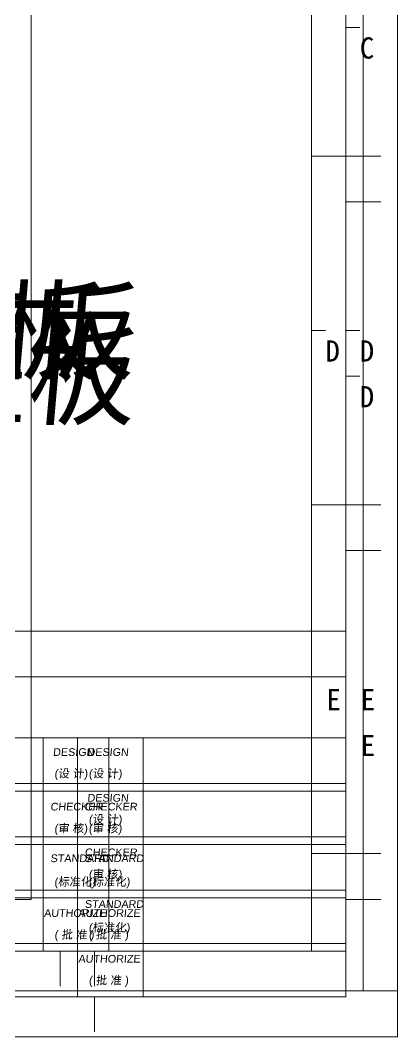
# Model space of a CAD drawing. Extents: x -144 to 4730, y -3845 to 502.
# Drawn here: x 164.9 to 195, y -279.9 to -198.7 of the extents above; entities that cross this region are included whole.
import ezdxf

# ---------------------------------------------------------------- set-up
doc = ezdxf.new("R2010")
doc.units = 0
doc.header["$LTSCALE"] = 15
doc.header["$MEASUREMENT"] = 0
doc.layers.get('0').update_dxf_attribs({"linetype": 'CONTINUOUS'})
doc.layers.add('轮廊线', color=7, linetype='CONTINUOUS', lineweight=13)
doc.styles.get("Standard").update_dxf_attribs({"font": 'txt', "width": 0.8})
doc.styles.add('标准', font='arial.ttf', dxfattribs={"oblique": 5})

# ---------------------------------------------------------------- blocks, each defined once
blk = doc.blocks.new('A4h')
at = {"layer": '轮廊线', "color": 7, "lineweight": 13}
for p, q in [((0, 0), (0, 175.716)), ((-4.813, 3.706), (-4.813, 172.01)), ((-4.813, 94.091), (-3.512, 94.091)), ((-4.813, 77.833), (-1.561, 77.833)), ((-4.813, 61.576), (-3.512, 61.576)), ((-4.813, 45.318), (-1.561, 45.318)), ((-4.813, 37.059), (-4.813, 33.158)), ((-4.813, 12.803), (-1.561, 12.803)), ((-252.81, 3.706), (-4.813, 3.706)), ((-28.223, 3.706), (-28.223, 0.454)), ((0, 0), (-257.518, 0))]:
    blk.add_line(p, q, dxfattribs=at)
at = {"layer": '轮廊线', "color": 7}
for s, p in [('C', (-3.529, 91.19)), ('D', (-3.529, 58.675)), ('E', (-3.435, 26.16))]:
    blk.add_text(s, height=1.977, dxfattribs=at).set_placement(p)

msp = doc.modelspace()

# ---------------------------------------------------------------- linework, layer by layer
at = {"layer": '轮廊线', "color": 7, "linetype": 'Continuous', "lineweight": 9}
for p, q in [((114.044, -247.505), (188.132, -247.505)), ((114.044, -247.505), (188.132, -247.505)), ((116.785, -247.505), (190.873, -247.505)), ((116.785, -247.505), (190.873, -247.505)), ((116.785, -251.16), (190.873, -251.16)), ((116.785, -251.16), (190.873, -251.16)), ((114.044, -256.03), (188.132, -256.03)), ((114.044, -256.03), (188.132, -256.03)), ((116.785, -256.03), (190.873, -256.03)), ((116.785, -256.03), (190.873, -256.03)), ((166.709, -256.03), (166.709, -273.08)), ((166.709, -256.03), (166.709, -273.08)), ((169.45, -256.03), (169.45, -273.08)), ((169.45, -256.03), (169.45, -273.08)), ((171.947, -256.03), (171.947, -273.08)), ((171.947, -256.03), (171.947, -273.08)), ((174.688, -256.03), (174.688, -273.08)), ((174.688, -256.03), (174.688, -273.08)), ((116.785, -259.685), (190.873, -259.685)), ((116.785, -259.685), (190.873, -259.685)), ((169.45, -259.685), (169.45, -276.735)), ((169.45, -259.685), (169.45, -276.735)), ((174.688, -259.685), (174.688, -276.735)), ((174.688, -259.685), (174.688, -276.735)), ((114.044, -260.293), (188.132, -260.293)), ((114.044, -260.293), (188.132, -260.293)), ((116.785, -260.293), (190.873, -260.293)), ((116.785, -260.293), (190.873, -260.293)), ((114.044, -264.555), (188.132, -264.555)), ((114.044, -264.555), (188.132, -264.555)), ((116.785, -263.948), (190.873, -263.948)), ((116.785, -263.948), (190.873, -263.948)), ((116.785, -264.555), (190.873, -264.555)), ((116.785, -264.555), (190.873, -264.555)), ((116.785, -268.21), (190.873, -268.21)), ((116.785, -268.21), (190.873, -268.21)), ((114.044, -268.818), (188.132, -268.818)), ((114.044, -268.818), (188.132, -268.818)), ((116.785, -268.818), (190.873, -268.818)), ((116.785, -268.818), (190.873, -268.818)), ((116.785, -272.473), (190.873, -272.473)), ((116.785, -272.473), (190.873, -272.473))]:
    msp.add_line(p, q, dxfattribs=at)
at = {"layer": '轮廊线'}
for p, q in [((114.044, -273.08), (188.132, -273.08)), ((114.044, -273.08), (188.132, -273.08)), ((114.046, -273.08), (188.132, -273.08)), ((114.046, -273.08), (188.132, -273.08)), ((116.785, -273.08), (190.873, -273.08)), ((116.785, -273.08), (190.873, -273.08)), ((116.787, -273.08), (190.873, -273.08)), ((116.787, -273.08), (190.873, -273.08)), ((132.566, -273.08), (188.132, -273.08)), ((132.566, -273.08), (188.132, -273.08)), ((132.567, -273.08), (188.132, -273.08)), ((132.567, -273.08), (188.132, -273.08)), ((135.307, -273.08), (190.873, -273.08)), ((135.307, -273.08), (190.873, -273.08)), ((135.309, -273.08), (190.873, -273.08)), ((135.309, -273.08), (190.873, -273.08)), ((116.785, -276.735), (190.873, -276.735)), ((116.785, -276.735), (190.873, -276.735)), ((116.787, -276.735), (190.873, -276.735)), ((116.787, -276.735), (190.873, -276.735)), ((135.307, -276.735), (190.873, -276.735)), ((135.307, -276.735), (190.873, -276.735)), ((135.309, -276.735), (190.873, -276.735)), ((135.309, -276.735), (190.873, -276.735))]:
    msp.add_line(p, q, dxfattribs=at)

# ---------------------------------------------------------------- block references
at = {"layer": '轮廊线', "ltscale": 0.5, "xscale": 0.8569522111222057, "yscale": 0.8569522111212109, "zscale": 0.8569522111208102}
for p in [(165.758, -268.946), (192.256, -276.256), (194.997, -276.256), (194.997, -279.911)]:
    msp.add_blockref('A4h', p, dxfattribs=at)

# ---------------------------------------------------------------- texts
at = {"char_height": 6.37424, "attachment_point": 1, "style": '标准'}
for insert in [(132.154, -220.33), (134.895, -220.33), (134.895, -223.984)]:
    msp.add_mtext('{\\fSimSun|b0|i0|c134|p2;4寸TP盖板}', dxfattribs=dict(at, insert=insert))
at = {"layer": '轮廊线', "color": 3, "lineweight": 9, "ltscale": 0.5, "style": '标准', "oblique": 5}
for s, p in [('DESIGN', (167.482, -257.481)), ('DESIGN', (170.223, -257.481)), ('DESIGN', (170.223, -261.136)), ('CHECKER', (167.28, -261.837)), ('CHECKER', (170.021, -261.837)), ('STANDARD', (167.28, -265.967)), ('STANDARD', (170.021, -265.967)), ('CHECKER', (170.021, -265.492)), ('STANDARD', (170.021, -269.622)), ('AUTHORIZE', (166.762, -270.34)), ('AUTHORIZE', (169.503, -270.34)), ('AUTHORIZE', (169.503, -273.995))]:
    msp.add_text(s, height=0.6142, dxfattribs=at).set_placement(p)
at = {"layer": '轮廊线', "color": 3, "style": '标准', "oblique": 5}
for s, p in [('(设 计)', (167.595, -259.213)), ('(设 计)', (170.336, -259.213)), ('(设 计)', (170.336, -262.868)), ('(审 核)', (167.586, -263.6)), ('(审 核)', (170.327, -263.6)), ('(标准化)', (167.586, -267.862)), ('(审 核)', (170.327, -267.255)), ('(标准化)', (170.327, -267.862)), ('(标准化)', (170.327, -271.517)), ('( 批 准 )', (167.597, -272.082)), ('( 批 准 )', (170.339, -272.082)), ('( 批 准 )', (170.339, -275.737))]:
    msp.add_text(s, height=0.6594, dxfattribs=at).set_placement(p)

doc.saveas('drawing.dxf')
